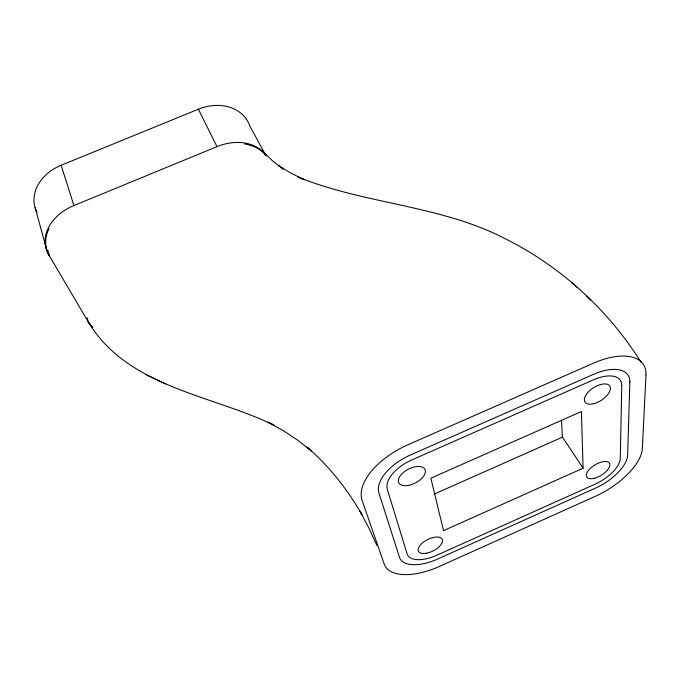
<?xml version="1.0" encoding="UTF-8"?>
<svg xmlns="http://www.w3.org/2000/svg" width="680" height="680" viewBox="0 0 680 680"><rect width="100%" height="100%" fill="white"/><g stroke="black" fill="none" stroke-linecap="round" stroke-linejoin="round"><path stroke-width="1.02" d="M583.117 468.197L443.521 530.638L430.865 478.202L581.417 411.519L583.117 468.197L562.453 437.138L561.519 420.418M433.959 494.224L562.453 437.138M37.12 212.534A43.639 34.289 -13.4 0 1 61.141 165.274L198.398 109.2A42.526 34.178 -25.9 0 1 249.875 126.131L265.192 154.224M92.888 327.293A42.245 29.911 -17.4 0 1 87.984 321.436C127.032 387.183 211.106 394.706 273.87 425.068L267.928 422.186L283.058 430.491L297.525 440.054L311.296 450.865L307.046 447.1C329.409 466.335 347.769 489.855 362.406 515.398L359.983 511.156L368.832 527.867L376.916 545.521M304.317 179.749L297.959 176.995C365.389 204.476 441.303 205.062 506.37 239.334C561.433 266.925 608.625 310.377 641.24 362.559M145.767 374.519L165.665 383.996M304.283 179.681L290.998 173.17L278.264 165.368L283.254 169.158L272.935 161.219L263.364 151.997M571.931 282.701L576.742 287.139M586.551 296.098L591.311 300.5M91.885 326.697A42.203 29.852 -17.4 0 1 88.459 322.243L48.764 254.796A45.569 34.51 -14.8 0 1 73.695 205.649L217.081 146.591A44.413 34.357 -26 0 1 266.662 155.89M198.398 109.2L217.065 146.82M61.141 165.274L73.959 205.76M87.116 317.713L88.459 322.243M47.795 250.249L49.317 255.739A45.517 34.442 -14.8 0 1 49.028 228.667M35.114 207.63L46.758 249.908M244.613 144.016A44.37 34.289 -26 0 1 266.007 155.593M621.766 385.62L620.27 458.354A28.67 13.183 -31.2 0 1 595.068 484.194L436.645 555.305A28.688 13.659 -27 0 1 407.082 553.817L387.32 489.328A31.552 16.515 -27.4 0 1 411.749 459.969L593.623 379.763A31.645 15.827 -32.7 0 1 621.766 385.62M629.858 382.05L627.64 455.056A37.009 17.017 -31.2 0 1 595.127 488.283L437.614 559.037A37.035 17.637 -27 0 1 399.466 557.226L378.938 493.042A40.732 21.318 -27.4 0 1 410.44 454.988L593.546 374.323A40.851 20.434 -32.7 0 1 629.858 382.05M646 374.901L642.345 448.477A53.694 24.709 -31.2 0 1 595.238 496.34L439.535 566.372A53.737 25.602 -27 0 1 384.217 564.06L362.134 500.471A59.109 30.957 -27.4 0 1 407.787 444.831L593.394 363.214A59.279 29.665 -32.7 0 1 646 374.901M594.116 478.329A13.303 6.095 -31.2 0 0 609.713 463.709A13.303 6.095 -31.2 0 0 590.478 468.248A13.303 6.095 -31.2 0 0 594.116 478.329M594.167 403.572A14.764 7.386 -32.9 0 0 609.926 386.282A14.764 7.386 -32.9 0 0 588.047 392.292A14.764 7.386 -32.9 0 0 594.167 403.572M426.632 553.18A13.311 6.324 -26.9 0 0 442.246 539.342A13.311 6.324 -26.9 0 0 422.084 543.218A13.311 6.324 -26.9 0 0 426.632 553.18M407.932 485.486A14.722 7.726 -27.3 0 0 425.059 469.574A14.722 7.726 -27.3 0 0 402.594 473.187A14.722 7.726 -27.3 0 0 407.932 485.486"/></g></svg>
